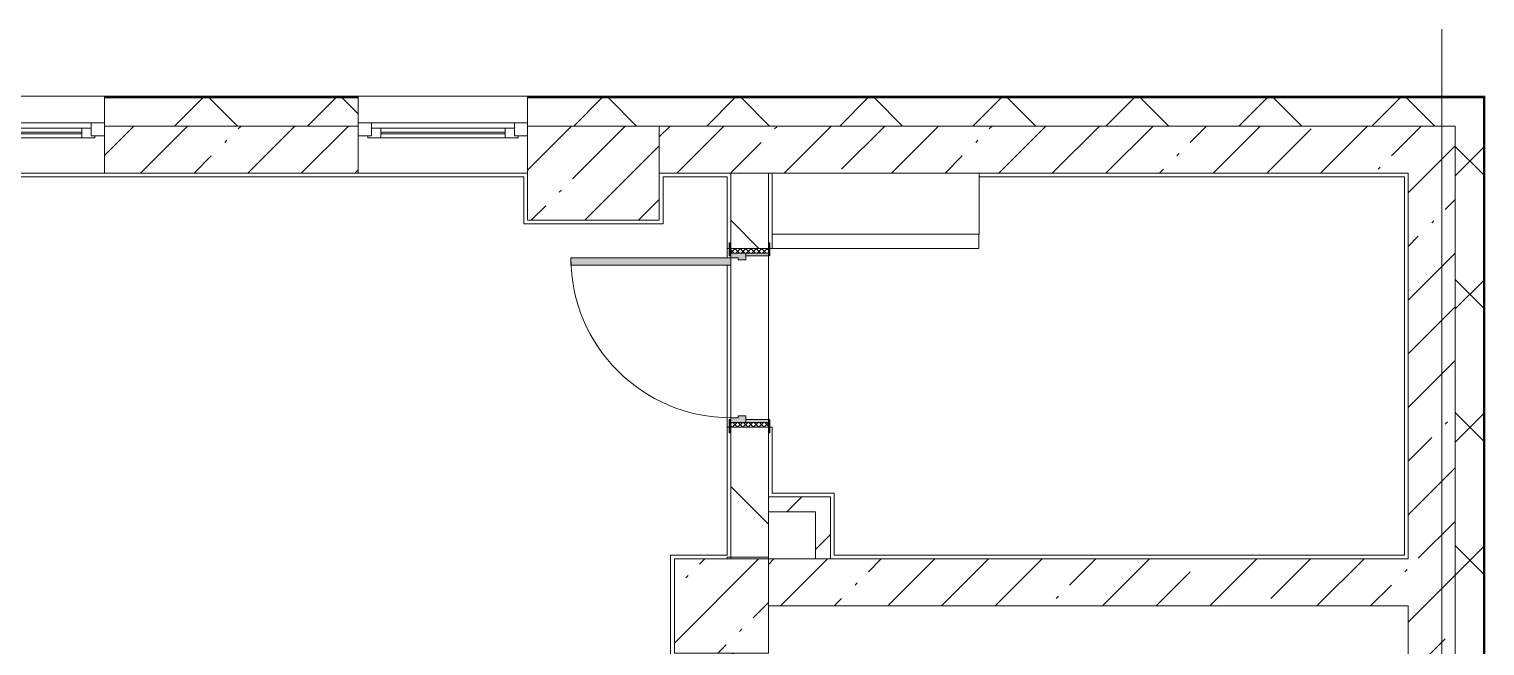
# Model space of a CAD drawing. Header units: millimetres. Extents: x 36059 to 234328, y -8553 to 29000.
# Drawn here: x 224818 to 232556, y 18638 to 21915 of the extents above; entities that cross this region are included whole.
import ezdxf

# ---------------------------------------------------------------- set-up
doc = ezdxf.new("R2010")
doc.units = ezdxf.units.MM
for name, color, linetype, lineweight, true_color in [('A-DOOR-1', 7, 'Continuous', 5, 0xaaaaaa), ('A-DOOR-2', 7, 'Continuous', 5, 0xe2e2e2), ('A-DOOR-FRAM-1', 7, 'Continuous', 5, 0xe2e2e2), ('A-DOOR-FRAM-2', 7, 'Continuous', 5, 0xaaaaaa), ('A-FLOR-2', 7, 'Continuous', 5, 0xaaaaaa)]:
    doc.layers.add(name, color=color, linetype=linetype, lineweight=lineweight, true_color=true_color)
for name, color, linetype, lineweight in [('A-GLAZ-2', 7, 'Continuous', 5), ('A-WALL', 7, 'Continuous', 9), ('A-WALL-3', 7, 'Continuous', 5), ('I-WALL-4', 7, 'Continuous', 5), ('S-COLS-3', 7, 'Continuous', 5), ('Оси', 7, 'Continuous', 9)]:
    doc.layers.add(name, color=color, linetype=linetype, lineweight=lineweight)
pattern_1 = [(45, (107317.9, 0), (-285.1231, 285.1231), []), (45, (107603, 0), (-285.1231, 285.1231), [504.031, -100.806, 16.764, -84.042])]
pattern_2 = [(45, (107317.9, 0), (-353.5534, 353.5534), []), (135, (107317.9, 0), (-353.5534, -353.5534), [])]
pattern_3 = [(45, (107317.9, 0), (-176.7767, 176.7767), [])]

# ---------------------------------------------------------------- blocks, each defined once
blk = doc.blocks.new('120_Окно_СКБ_1Ст - 120_Окно_СКБ_1Ст 900х2500_h_ с форточкой-22876038-3_10_2_птичка')
at = {"layer": 'A-GLAZ-2'}
for p, q in [((-450, -127), (-450, -57)), ((-450, -57), (-380, -57)), ((450, -57), (-450, -57)), ((-380, -57), (-380, -127)), ((380, -127), (380, -57)), ((380, -57), (450, -57)), ((450, -57), (450, -127)), ((-380, -127), (-450, -127)), ((-450, -127), (-400, -127)), ((-380, -127), (-400, -127)), ((-400, -127), (-400, -137)), ((-400, -137), (400, -137)), ((400, -137), (-400, -137)), ((380, -87), (-380, -87)), ((-380, -87), (-380, -127)), ((-330, -137), (-330, -87)), ((-330, -107), (330, -107)), ((330, -117), (-330, -117)), ((330, -137), (330, -87)), ((380, -127), (380, -87)), ((450, -127), (380, -127)), ((400, -127), (380, -127)), ((400, -127), (450, -127)), ((400, -137), (400, -127))]:
    blk.add_line(p, q, dxfattribs=at)
blk = doc.blocks.new('110_Дверь_СКБ_1Ст_Внутренняя1 - Д-8 950x2100h_охрана-V117-3_10_2_птичка')
at = {"layer": 'A-DOOR-1'}
h = blk.add_hatch(dxfattribs=at)
h.set_pattern_fill('FP_111', color=256, style=0, pattern_type=2)
h.set_pattern_definition([(135, (1826.41, 164.685), (-14.14214, -14.14214), []), (225, (1826.41, 164.685), (14.14214, -14.14214), [])])
h.paths.add_polyline_path([(487.5, 100), (462.5, 100), (462.5, -100), (487.5, -100), (487.5, -34.8)])
at = {"layer": 'A-DOOR-2'}
h = blk.add_hatch(color=256, dxfattribs=at)
h.paths.add_polyline_path([(-412.5, 100), (-437.5, 100), (-437.5, 20), (-402.5, 20), (-402.5, 60), (-412.5, 60)])
h.paths.add_polyline_path([(441.5, 100), (437.5, 100), (437.5, 60), (427.5, 60), (427.5, 20), (462.5, 20), (462.5, 100)])
at = {"layer": 'A-DOOR-FRAM-1'}
for points in [[(397.5, 950), (397.5, 100), (437.5, 100), (437.5, 950)], [(-422.5, 108), (-492.5, 108), (-490.7, 100), (-422.5, 100)], [(517.5, 108), (447.5, 108), (447.5, 100), (517.5, 100)], [(-422.5, 20), (-437.5, 20), (-437.5, -100), (-422.5, -100), (-422.5, -34.8)], [(462.5, 20), (447.5, 20), (447.5, -100), (462.5, -100), (462.5, -34.8)], [(-422.5, -100), (-492.5, -100), (-490.7, -108), (-422.5, -108)], [(447.5, -100), (447.5, -108), (517.5, -108), (517.5, -100)]]:
    blk.add_hatch(color=256, dxfattribs=at).paths.add_polyline_path(points)
at = {"layer": 'A-DOOR-FRAM-2'}
h = blk.add_hatch(dxfattribs=at)
h.set_pattern_fill('FP_112', color=256, style=0, pattern_type=2)
h.set_pattern_definition([(45, (-296.384, 164.685), (-14.1421, 14.1421), []), (135, (-296.384, 164.685), (-14.1421, -14.1421), [])])
h.paths.add_polyline_path([(-437.5, 100), (-462.5, 100), (-462.5, -100), (-437.5, -100), (-437.5, -34.8)])
at = {"layer": 'A-DOOR-1'}
for p, q in [((437.5, 950), (397.5, 950)), ((397.5, 950), (397.5, 100)), ((437.5, 100), (437.5, 950)), ((397.5, 100), (437.5, 100))]:
    blk.add_line(p, q, dxfattribs=at)
blk.add_arc((437.5, 100), 850, 90, 180, dxfattribs=at)
at = {"layer": 'A-DOOR-FRAM-2'}
for p, q in [((-422.5, 108), (-492.5, 108)), ((-492.5, 108), (-492.5, 100)), ((-492.5, 100), (-422.5, 100)), ((-437.5, 100), (-462.5, 100)), ((-462.5, 100), (-462.5, -100)), ((-412.5, 100), (-437.5, 100)), ((-437.5, 100), (-437.5, 20)), ((-437.5, -100), (-437.5, 100)), ((-422.5, 100), (-437.5, 100)), ((-437.5, 100), (-437.5, 99)), ((-437.5, 99), (-422.5, 99)), ((-422.5, 100), (-422.5, 108)), ((-422.5, 99), (-422.5, 100)), ((-412.5, 60), (-412.5, 100)), ((437.5, 100), (437.5, 60)), ((462.5, 100), (437.5, 100)), ((517.5, 108), (447.5, 108)), ((447.5, 108), (447.5, 100)), ((462.5, 100), (447.5, 100)), ((447.5, 100), (447.5, 99)), ((447.5, 100), (517.5, 100)), ((447.5, 99), (462.5, 99)), ((462.5, 20), (462.5, 100)), ((487.5, 100), (462.5, 100)), ((462.5, 100), (462.5, -100)), ((462.5, 99), (462.5, 100)), ((487.5, -100), (487.5, 100)), ((517.5, 100), (517.5, 108)), ((-437.5, 20), (-402.5, 20)), ((-422.5, 20), (-437.5, 20)), ((-437.5, 20), (-437.5, -100)), ((-422.5, -100), (-422.5, 20)), ((-402.5, 60), (-412.5, 60)), ((-402.5, 20), (-402.5, 60)), ((437.5, 60), (427.5, 60)), ((427.5, 60), (427.5, 20)), ((427.5, 20), (462.5, 20)), ((462.5, 20), (447.5, 20)), ((447.5, 20), (447.5, -100)), ((462.5, -100), (462.5, 20)), ((-422.5, -100), (-492.5, -100)), ((-492.5, -100), (-492.5, -108)), ((-492.5, -108), (-422.5, -108)), ((-462.5, -100), (-437.5, -100)), ((-437.5, -100), (-422.5, -100)), ((-422.5, -108), (-422.5, -100)), ((447.5, -100), (462.5, -100)), ((517.5, -100), (447.5, -100)), ((447.5, -100), (447.5, -108)), ((447.5, -108), (517.5, -108)), ((462.5, -100), (487.5, -100)), ((517.5, -108), (517.5, -100))]:
    blk.add_line(p, q, dxfattribs=at)
blk = doc.blocks.new('120_Окно_СКБ_1Ст - 120_Окно_СКБ_1Ст 900х2500_h_ с форточкой-V109-3_10_2_птичка')
at = {"layer": 'A-GLAZ-2'}
for p, q in [((-450, -127), (-450, -57)), ((-450, -57), (-380, -57)), ((450, -57), (-450, -57)), ((-380, -57), (-380, -127)), ((380, -127), (380, -57)), ((380, -57), (450, -57)), ((450, -57), (450, -127)), ((-380, -127), (-450, -127)), ((-450, -127), (-400, -127)), ((-380, -127), (-400, -127)), ((-400, -127), (-400, -137)), ((-400, -137), (400, -137)), ((400, -137), (-400, -137)), ((380, -87), (-380, -87)), ((-380, -87), (-380, -127)), ((-330, -137), (-330, -87)), ((-330, -107), (330, -107)), ((330, -117), (-330, -117)), ((330, -137), (330, -87)), ((380, -127), (380, -87)), ((450, -127), (380, -127)), ((400, -127), (380, -127)), ((400, -127), (449.8, -127)), ((400, -137), (400, -127))]:
    blk.add_line(p, q, dxfattribs=at)
blk = doc.blocks.new('BSC_Колонна _Прямоугольная - 700х500-23282984-3_10_2_птичка')
at = {"layer": 'S-COLS-3'}
h = blk.add_hatch(dxfattribs=at)
h.set_pattern_fill('FP_156', color=256, style=0, pattern_type=2)
h.set_pattern_definition([(45, (-120500, -21150), (-285.1231, 285.1231), []), (45, (-120214.88, -21150), (-285.1231, 285.1231), [504.031, -100.806, 16.764, -84.042])])
h.paths.add_polyline_path([(-350, -250), (350, -250), (350, 250), (-350, 250)])
for p, q in [((350, 250), (-350, 250)), ((-350, 250), (-350, -250)), ((350, -250), (350, 250)), ((-350, -250), (350, -250))]:
    blk.add_line(p, q, dxfattribs=at)
blk = doc.blocks.new('BSC_Колонна _Прямоугольная - 500х500-V188-3_10_2_птичка')
at = {"layer": 'S-COLS-3'}
h = blk.add_hatch(dxfattribs=at)
h.set_pattern_fill('FP_185', color=256, style=0, pattern_type=2)
h.set_pattern_definition([(45, (-121180, -18850), (-285.1231, 285.1231), []), (45, (-120894.88, -18850), (-285.1231, 285.1231), [504.031, -100.806, 16.764, -84.042])])
h.paths.add_polyline_path([(-250, -250), (250, -250), (250, 250), (-250, 250)])
for p, q in [((250, 250), (-250, 250)), ((-250, 250), (-250, -250)), ((250, -250), (250, 250)), ((-250, -250), (250, -250))]:
    blk.add_line(p, q, dxfattribs=at)
blk = doc.blocks.new('Зашивка приборов отопления43 - Зашивка приборов отопления-33398518-3_10_2_птичка')
at = {"layer": 'A-WALL-3'}
for p, q in [((121290.8, 18994.6), (121290.8, 18669.6)), ((122390.8, 18669.6), (122390.8, 18994.6)), ((121290.8, 18669.6), (122390.8, 18669.6)), ((122389.3, 18669.6), (121290.8, 18669.6)), ((121290.8, 18669.6), (121290.8, 18594.6)), ((122389.3, 18594.6), (122389.3, 18669.6)), ((121290.8, 18594.6), (122389.3, 18594.6))]:
    blk.add_line(p, q, dxfattribs=at)

msp = doc.modelspace()

# ---------------------------------------------------------------- hatches: boundary and pattern name
at = {"layer": 'A-WALL-3'}
h = msp.add_hatch(dxfattribs=at)
h.set_pattern_fill('FP_109', color=256, style=0, pattern_type=2)
h.set_pattern_definition(pattern_2)
h.paths.add_polyline_path([(232547.9, 21400), (232547.9, 21550), (227468.1, 21550), (227468.1, 21400), (232397.9, 21400)])
h.paths.add_polyline_path([(226568.1, 21400), (226568.1, 21550), (225218.3, 21550), (225218.3, 21400), (225712.3, 21400)])
h.paths.add_polyline_path([(214168.3, 21400), (214168.3, 21550), (212868.1, 21550), (212868.1, 21400), (213593.6, 21400)])
h.paths.add_polyline_path([(215068.3, 21400), (216368.3, 21400), (216368.3, 21550), (215068.3, 21550)])
h.paths.add_polyline_path([(200627.9, 21400), (200627.9, 21550), (200607.9, 21550), (200607.9, 21400)])
h.paths.add_polyline_path([(217268.3, 21400), (218567.9, 21400), (218567.9, 21550), (217268.3, 21550)])
h.paths.add_polyline_path([(223847.8, 21400), (224318.3, 21400), (224318.3, 21550), (223448.3, 21550), (223448.3, 21400)])
h.paths.add_polyline_path([(220867.9, 21400), (222018.3, 21400), (222018.3, 21550), (220867.9, 21550)])
h.paths.add_polyline_path([(205203.8, 21400), (208467.9, 21400), (208467.9, 21550), (203927.9, 21550), (203927.9, 21400)])
h.paths.add_polyline_path([(210797, 21400), (211968.1, 21400), (211968.1, 21550), (210767.9, 21550), (210767.9, 21400)])
h = msp.add_hatch(dxfattribs=at)
h.set_pattern_fill('FP_109', color=256, style=0, pattern_type=2)
h.set_pattern_definition(pattern_2)
h.paths.add_polyline_path([(232397.9, -250), (232547.9, -250), (232547.9, 7700), (232397.9, 7700), (232397.9, -100)])
h.paths.add_polyline_path([(232547.9, 8900), (232547.9, 10820), (232397.9, 10820), (232397.9, 8900)])
h.paths.add_polyline_path([(232547.9, 13120), (232547.9, 21400), (232397.9, 21400), (232397.9, 13120)])
at = {"layer": 'I-WALL-4'}
h = msp.add_hatch(dxfattribs=at)
h.set_pattern_fill('FP_105', color=256, style=0, pattern_type=2)
h.set_pattern_definition(pattern_1)
h.paths.add_polyline_path([(218367.9, 21150), (218567.9, 21150), (218567.9, 21400), (218367.9, 21400), (218367.9, 21275)])
h.paths.add_polyline_path([(228357.9, 21150), (228357.9, 21400), (228167.9, 21400), (228167.9, 21150)])
h.paths.add_polyline_path([(217667.9, 21150), (217667.9, 21400), (217268.3, 21400), (217268.3, 21150)])
h.paths.add_polyline_path([(220867.9, 21150), (222018.3, 21150), (222018.3, 21400), (220867.9, 21400)])
h.paths.add_polyline_path([(225712.3, 21150), (226568.1, 21150), (226568.1, 21400), (225218.3, 21400), (225218.3, 21150)])
h.paths.add_polyline_path([(216368.3, 21150), (216368.3, 21400), (215068.3, 21400), (215068.3, 21150)])
h.paths.add_polyline_path([(224318.3, 21150), (224318.3, 21400), (223448.3, 21400), (223448.3, 21150), (223847.8, 21150)])
h.paths.add_polyline_path([(213367.9, 21150), (214168.3, 21150), (214168.3, 21400), (213367.9, 21400), (213367.9, 21246.1)])
h.paths.add_polyline_path([(210797, 21150), (211968.1, 21150), (211968.1, 21400), (210767.9, 21400), (210767.9, 21150)])
h.paths.add_polyline_path([(208117.9, 21150), (208467.9, 21150), (208467.9, 21400), (208117.9, 21400)])
h = msp.add_hatch(dxfattribs=at)
h.set_pattern_fill('FP_105', color=256, style=0, pattern_type=2)
h.set_pattern_definition(pattern_1)
h.paths.add_polyline_path([(232147.9, 21150), (232147.9, 21400), (228357.9, 21400), (228357.9, 21150), (231305.5, 21150)])
h = msp.add_hatch(dxfattribs=at)
h.set_pattern_fill('FP_105', color=256, style=0, pattern_type=2)
h.set_pattern_definition(pattern_1)
h.paths.add_polyline_path([(232147.9, 10600), (232397.9, 10600), (232397.9, 10820), (232147.9, 10820), (232147.9, 10642.6)])
h.paths.add_polyline_path([(232397.9, 13120), (232397.9, 21400), (232147.9, 21400), (232147.9, 13120)])
h = msp.add_hatch(dxfattribs=at)
h.set_pattern_fill('FP_108', color=256, style=0, pattern_type=2)
h.set_pattern_definition([(135, (107317.9, 0), (-353.5534, -353.5534), [])])
h.paths.add_polyline_path([(228747.9, 19100), (228747.9, 19800), (228547.9, 19800), (228547.9, 19100)])
h.paths.add_polyline_path([(228747.9, 20750), (228747.9, 21150), (228547.9, 21150), (228547.9, 20750)])
h = msp.add_hatch(dxfattribs=at)
h.set_pattern_fill('FP_110', color=256, style=0, pattern_type=2)
h.set_pattern_definition(pattern_3)
h.paths.add_polyline_path([(228997.9, 19350), (229077.9, 19350), (229077.9, 19430), (228747.9, 19430), (228747.9, 19350)])
h = msp.add_hatch(dxfattribs=at)
h.set_pattern_fill('FP_110', color=256, style=0, pattern_type=2)
h.set_pattern_definition(pattern_3)
h.paths.add_polyline_path([(229077.9, 19100), (229077.9, 19350), (228997.9, 19350), (228997.9, 19100)])
h = msp.add_hatch(dxfattribs=at)
h.set_pattern_fill('FP_105', color=256, style=0, pattern_type=2)
h.set_pattern_definition(pattern_1)
h.paths.add_polyline_path([(228527.9, 10380), (228747.9, 10380), (228747.9, 10825), (228527.9, 10825), (228527.9, 10400)])
h.paths.add_polyline_path([(228697.9, 12225), (228747.9, 12225), (228747.9, 13400), (228527.9, 13400), (228527.9, 12225), (228667.9, 12225)])
h.paths.add_polyline_path([(228527.9, 13900), (228747.9, 13900), (228747.9, 18600), (228527.9, 18600), (228527.9, 14691.7)])
h.paths.add_polyline_path([(228747.5, 19100), (228747.9, 19100), (228747.9, 19110), (228527.9, 19110), (228527.9, 19100)])
h = msp.add_hatch(dxfattribs=at)
h.set_pattern_fill('FP_105', color=256, style=0, pattern_type=2)
h.set_pattern_definition(pattern_1)
h.paths.add_polyline_path([(232147.9, 18850), (232147.9, 19100), (228747.9, 19100), (228747.9, 18850), (231305.5, 18850)])

# ---------------------------------------------------------------- linework, layer by layer
at = {"layer": 'A-FLOR-2'}
for p, q in [((227448.1, 21130), (223438.3, 21130)), ((227448.1, 20880), (227448.1, 21130)), ((228527.9, 21130), (228187.9, 21130)), ((228187.9, 21130), (228187.9, 20880)), ((228527.9, 21130), (228527.9, 20700)), ((232127.9, 21130), (229867.9, 21130)), ((232127.9, 19120), (232127.9, 21130)), ((228187.9, 20880), (227448.1, 20880)), ((228539.9, 20750), (228527.9, 20750)), ((228767.9, 20750), (228755.9, 20750)), ((228527.9, 20660), (228527.9, 19120)), ((228527.9, 19800), (228539.9, 19800)), ((228755.9, 19800), (228767.9, 19800)), ((228767.9, 19800), (228767.9, 19450)), ((228767.9, 19450), (229097.9, 19450)), ((229097.9, 19450), (229097.9, 19120)), ((228227.9, 18580), (228227.9, 19120)), ((228227.9, 19120), (228527.9, 19120)), ((229097.9, 19120), (232127.9, 19120))]:
    msp.add_line(p, q, dxfattribs=at)
at = {"layer": 'A-WALL'}
for p, q in [((226568.1, 21553), (225218.3, 21553)), ((226568.1, 21550), (225218.3, 21550)), ((232550.9, 21553), (227468.1, 21553)), ((232547.9, 21550), (227468.1, 21550)), ((232547.9, 13120), (232547.9, 21550)), ((232550.9, 13120), (232550.9, 21553)), ((226568.1, 21400), (225218.3, 21400)), ((228167.9, 21400), (232147.9, 21400)), ((232397.9, 21400), (232397.9, 13120)), ((232397.9, 13120), (232397.9, 21400)), ((228747.9, 21150), (228547.9, 21150)), ((228747.9, 19430), (228747.9, 19350)), ((228997.9, 19100), (229077.9, 19100))]:
    msp.add_line(p, q, dxfattribs=at)
at = {"layer": 'A-WALL-3'}
for p, q in [((232555.9, 21558), (224318.3, 21558)), ((225218.3, 21558), (225218.3, 21400)), ((226568.1, 21400), (226568.1, 21558)), ((227468.1, 21558), (227468.1, 21400)), ((232555.9, 7700), (232555.9, 21558)), ((232397.9, 21400), (232397.9, 21400))]:
    msp.add_line(p, q, dxfattribs=at)
at = {"layer": 'I-WALL-4'}
for p, q in [((225218.3, 21400), (225218.3, 21150)), ((226568.1, 21150), (226568.1, 21400)), ((232397.9, 21400), (232147.9, 21400)), ((223418.3, 21150), (227467.9, 21150)), ((228167.9, 21150), (228547.9, 21150)), ((228547.9, 21150), (228547.9, 20780)), ((228747.9, 20780), (228747.9, 21150)), ((228747.9, 21150), (232147.9, 21150)), ((232147.9, 21150), (232147.9, 19100)), ((228547.9, 19850), (228547.9, 20660)), ((228747.9, 20710), (228747.9, 19840)), ((228547.9, 19770), (228547.9, 19100)), ((228747.9, 19430), (228747.9, 19770)), ((229077.9, 19430), (228747.9, 19430)), ((229077.9, 19100), (229077.9, 19430)), ((228747.9, 19350), (228997.9, 19350)), ((228747.9, 19100), (228747.9, 19350)), ((228997.9, 19350), (228997.9, 19100)), ((228527.9, 19110), (228527.9, 19100)), ((228747.9, 19110), (228527.9, 19110)), ((228997.9, 19100), (228747.9, 19100)), ((232147.9, 19100), (229077.9, 19100)), ((228747.9, 18850), (232147.9, 18850)), ((232147.9, 18850), (232147.9, 10600))]:
    msp.add_line(p, q, dxfattribs=at)
at = {"layer": 'Оси'}
msp.add_line((232327.9, 10029.8), (232327.9, 21915.1), dxfattribs=at)

# ---------------------------------------------------------------- block references
at = {"layer": 'A-DOOR-1', "rotation": 89.99999999999987}
msp.add_blockref('110_Дверь_СКБ_1Ст_Внутренняя1 - Д-8 950x2100h_охрана-V117-3_10_2_птичка', (228647.9, 20262.5), dxfattribs=at)
at = {"layer": 'A-GLAZ-2'}
for name, p in [('120_Окно_СКБ_1Ст - 120_Окно_СКБ_1Ст 900х2500_h_ с форточкой-22876038-3_10_2_птичка', (224768.3, 21475)), ('120_Окно_СКБ_1Ст - 120_Окно_СКБ_1Ст 900х2500_h_ с форточкой-V109-3_10_2_птичка', (227018.1, 21475))]:
    msp.add_blockref(name, p, dxfattribs=at)
at = {"layer": 'A-WALL-3'}
msp.add_blockref('Зашивка приборов отопления43 - Зашивка приборов отопления-33398518-3_10_2_птичка', (107477.1, 2155.4), dxfattribs=at)
at = {"layer": 'S-COLS-3'}
for name, p in [('BSC_Колонна _Прямоугольная - 700х500-23282984-3_10_2_птичка', (227817.9, 21150)), ('BSC_Колонна _Прямоугольная - 500х500-V188-3_10_2_птичка', (228497.9, 18850))]:
    msp.add_blockref(name, p, dxfattribs=at)

doc.saveas('drawing.dxf')
